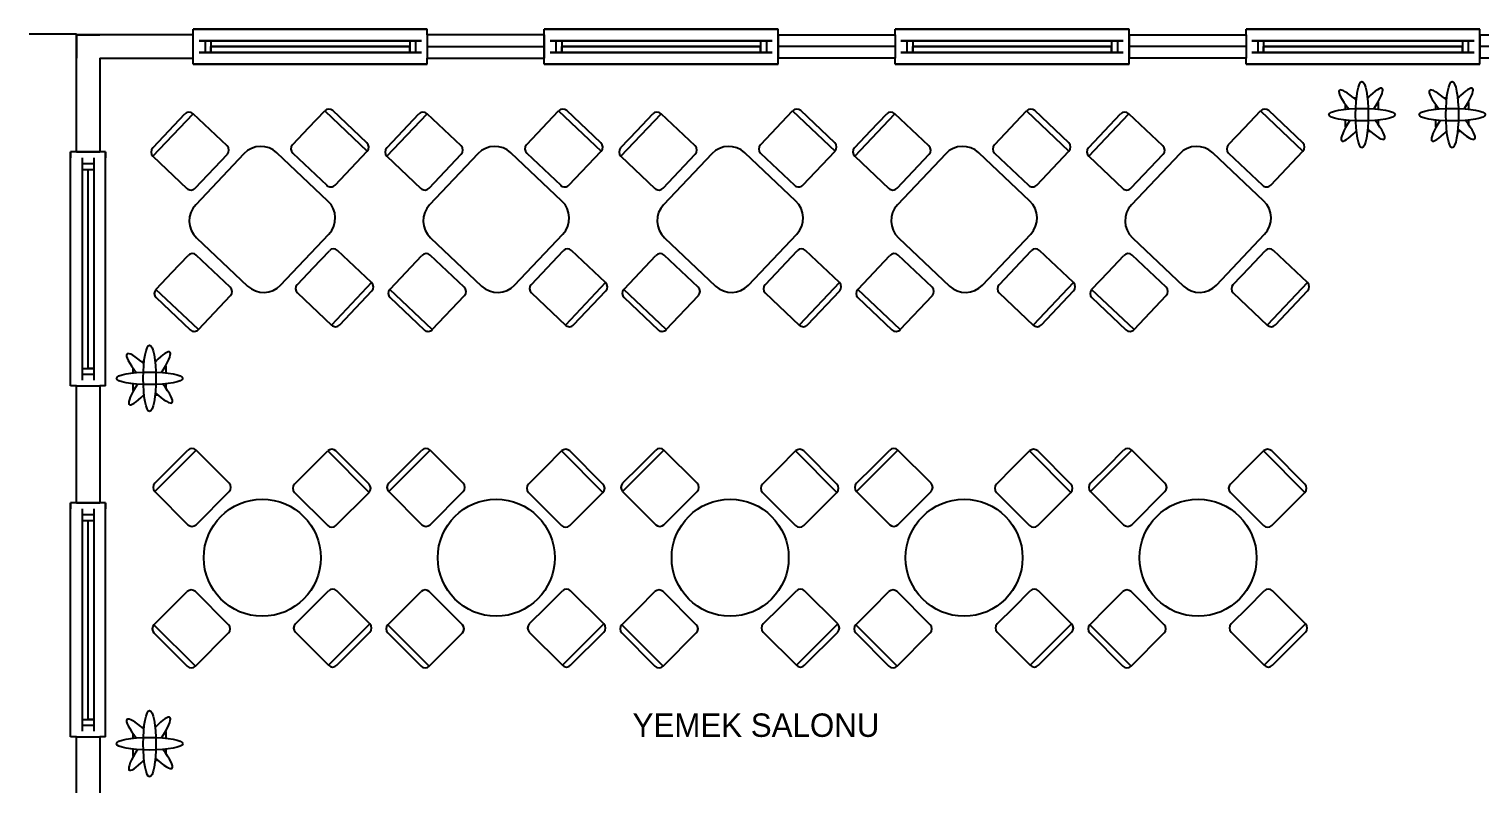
# Model space of a CAD drawing. Header units: millimetres. Extents: x -2460 to 1915, y -15 to 2310.
# Drawn here: x -40 to 1200, y 650 to 1295 of the extents above; entities that cross this region are included whole.
import ezdxf

# ---------------------------------------------------------------- set-up
doc = ezdxf.new("R2010")
doc.units = ezdxf.units.MM

msp = doc.modelspace()

# ---------------------------------------------------------------- linework, layer by layer
for p, q in [((0, 1290.625), (-40.452, 1290.625)), ((100, 1295), (300, 1295)), ((300, 1295), (100, 1295)), ((100, 1290), (100, 1295)), ((300, 1295), (295, 1295)), ((300, 1295), (295, 1295)), ((300, 1290), (300, 1295)), ((300, 1290), (300, 1295)), ((400, 1295), (600, 1295)), ((400, 1290), (400, 1295)), ((400, 1295), (405, 1295)), ((600, 1295), (400, 1295)), ((400, 1290), (400, 1295)), ((400, 1295), (405, 1295)), ((600, 1295), (595, 1295)), ((600, 1295), (595, 1295)), ((600, 1290), (600, 1295)), ((600, 1290), (600, 1295)), ((700, 1295), (900, 1295)), ((700, 1290), (700, 1295)), ((700, 1295), (705, 1295)), ((900, 1295), (700, 1295)), ((700, 1290), (700, 1295)), ((700, 1295), (705, 1295)), ((900, 1295), (895, 1295)), ((900, 1295), (895, 1295)), ((900, 1290), (900, 1295)), ((900, 1290), (900, 1295)), ((1000, 1295), (1200, 1295)), ((1200, 1295), (1000, 1295)), ((1000, 1290), (1000, 1295)), ((1200, 1295), (1195, 1295)), ((1200, 1295), (1195, 1295)), ((1200, 1290), (1200, 1295)), ((1200, 1290), (1200, 1295)), ((295, 1285), (105, 1285)), ((105, 1285), (295, 1285)), ((110, 1285), (110, 1275)), ((110, 1285), (115, 1285)), ((110, 1285), (110, 1275)), ((110, 1285), (115, 1285)), ((115, 1285), (115, 1275)), ((115, 1285), (115, 1275)), ((115, 1275), (115, 1280)), ((115, 1280), (285, 1280)), ((285, 1280), (115, 1280)), ((290, 1285), (285, 1285)), ((285, 1285), (285, 1275)), ((290, 1285), (285, 1285)), ((285, 1285), (285, 1275)), ((285, 1275), (285, 1280)), ((295, 1285), (290, 1285)), ((290, 1285), (290, 1275)), ((295, 1285), (290, 1285)), ((290, 1285), (290, 1275)), ((300, 1290), (300, 1270)), ((300, 1280), (400, 1280)), ((400, 1290), (400, 1270)), ((595, 1285), (405, 1285)), ((405, 1285), (410, 1285)), ((405, 1285), (595, 1285)), ((405, 1285), (410, 1285)), ((410, 1285), (410, 1275)), ((410, 1285), (415, 1285)), ((410, 1285), (410, 1275)), ((410, 1285), (415, 1285)), ((415, 1285), (415, 1275)), ((415, 1285), (415, 1275)), ((415, 1275), (415, 1280)), ((415, 1280), (585, 1280)), ((585, 1280), (415, 1280)), ((590, 1285), (585, 1285)), ((585, 1285), (585, 1275)), ((590, 1285), (585, 1285)), ((585, 1285), (585, 1275)), ((585, 1275), (585, 1280)), ((595, 1285), (590, 1285)), ((590, 1285), (590, 1275)), ((595, 1285), (590, 1285)), ((590, 1285), (590, 1275)), ((600, 1290), (600, 1270)), ((700, 1280), (600, 1280)), ((700, 1290), (700, 1270)), ((895, 1285), (705, 1285)), ((705, 1285), (710, 1285)), ((705, 1285), (895, 1285)), ((705, 1285), (710, 1285)), ((710, 1285), (710, 1275)), ((710, 1285), (715, 1285)), ((710, 1285), (710, 1275)), ((710, 1285), (715, 1285)), ((715, 1285), (715, 1275)), ((715, 1285), (715, 1275)), ((715, 1275), (715, 1280)), ((715, 1280), (885, 1280)), ((885, 1280), (715, 1280)), ((890, 1285), (885, 1285)), ((885, 1285), (885, 1275)), ((890, 1285), (885, 1285)), ((885, 1285), (885, 1275)), ((885, 1275), (885, 1280)), ((895, 1285), (890, 1285)), ((890, 1285), (890, 1275)), ((895, 1285), (890, 1285)), ((890, 1285), (890, 1275)), ((900, 1290), (900, 1270)), ((1000, 1280), (900, 1280)), ((1000, 1290), (1000, 1270)), ((1195, 1285), (1005, 1285)), ((1005, 1285), (1195, 1285)), ((1010, 1285), (1010, 1275)), ((1010, 1285), (1015, 1285)), ((1010, 1285), (1010, 1275)), ((1010, 1285), (1015, 1285)), ((1015, 1285), (1015, 1275)), ((1015, 1285), (1015, 1275)), ((1015, 1275), (1015, 1280)), ((1015, 1280), (1185, 1280)), ((1185, 1280), (1015, 1280)), ((1190, 1285), (1185, 1285)), ((1185, 1285), (1185, 1275)), ((1190, 1285), (1185, 1285)), ((1185, 1285), (1185, 1275)), ((1185, 1275), (1185, 1280)), ((1195, 1285), (1190, 1285)), ((1190, 1285), (1190, 1275)), ((1195, 1285), (1190, 1285)), ((1190, 1285), (1190, 1275)), ((1200, 1290), (1200, 1270)), ((1300, 1280), (1200, 1280)), ((100, 1265), (100, 1270)), ((295, 1275), (105, 1275)), ((105, 1275), (295, 1275)), ((110, 1275), (115, 1275)), ((110, 1275), (115, 1275)), ((290, 1275), (285, 1275)), ((290, 1275), (285, 1275)), ((295, 1275), (290, 1275)), ((295, 1275), (290, 1275)), ((300, 1265), (300, 1270)), ((300, 1265), (300, 1270)), ((400, 1265), (400, 1270)), ((400, 1265), (400, 1270)), ((595, 1275), (405, 1275)), ((405, 1275), (410, 1275)), ((405, 1275), (595, 1275)), ((405, 1275), (410, 1275)), ((410, 1275), (415, 1275)), ((410, 1275), (415, 1275)), ((590, 1275), (585, 1275)), ((590, 1275), (585, 1275)), ((595, 1275), (590, 1275)), ((595, 1275), (590, 1275)), ((600, 1265), (600, 1270)), ((600, 1265), (600, 1270)), ((700, 1265), (700, 1270)), ((700, 1265), (700, 1270)), ((895, 1275), (705, 1275)), ((705, 1275), (710, 1275)), ((705, 1275), (895, 1275)), ((705, 1275), (710, 1275)), ((710, 1275), (715, 1275)), ((710, 1275), (715, 1275)), ((890, 1275), (885, 1275)), ((890, 1275), (885, 1275)), ((895, 1275), (890, 1275)), ((895, 1275), (890, 1275)), ((900, 1265), (900, 1270)), ((900, 1265), (900, 1270)), ((1000, 1265), (1000, 1270)), ((1195, 1275), (1005, 1275)), ((1005, 1275), (1195, 1275)), ((1010, 1275), (1015, 1275)), ((1010, 1275), (1015, 1275)), ((1190, 1275), (1185, 1275)), ((1190, 1275), (1185, 1275)), ((1195, 1275), (1190, 1275)), ((1195, 1275), (1190, 1275)), ((1200, 1265), (1200, 1270)), ((1200, 1265), (1200, 1270)), ((100, 1265), (300, 1265)), ((300, 1265), (100, 1265)), ((300, 1265), (295, 1265)), ((300, 1265), (295, 1265)), ((400, 1265), (600, 1265)), ((400, 1265), (405, 1265)), ((600, 1265), (400, 1265)), ((400, 1265), (405, 1265)), ((600, 1265), (595, 1265)), ((600, 1265), (595, 1265)), ((700, 1265), (900, 1265)), ((700, 1265), (705, 1265)), ((900, 1265), (700, 1265)), ((700, 1265), (705, 1265)), ((900, 1265), (895, 1265)), ((900, 1265), (895, 1265)), ((1000, 1265), (1200, 1265)), ((1200, 1265), (1000, 1265)), ((1000, 1265), (1005, 1265)), ((1200, 1265), (1195, 1265)), ((1200, 1265), (1195, 1265)), ((65.505, 1186.254), (99.861, 1222.581)), ((79.05, 1207.853), (92.793, 1222.384)), ((128.923, 1195.096), (99.861, 1222.581)), ((198.571, 1210.527), (212.314, 1225.058)), ((212.314, 1225.058), (248.641, 1190.702)), ((248.444, 1197.77), (219.382, 1225.255)), ((265.505, 1186.254), (299.861, 1222.581)), ((279.05, 1207.853), (292.793, 1222.384)), ((328.923, 1195.096), (299.861, 1222.581)), ((398.571, 1210.527), (412.314, 1225.058)), ((412.314, 1225.058), (448.641, 1190.702)), ((448.444, 1197.77), (419.382, 1225.255)), ((465.505, 1186.254), (499.861, 1222.581)), ((479.05, 1207.853), (492.793, 1222.384)), ((528.923, 1195.096), (499.861, 1222.581)), ((598.571, 1210.527), (612.314, 1225.058)), ((612.314, 1225.058), (648.641, 1190.702)), ((648.444, 1197.77), (619.382, 1225.255)), ((665.505, 1186.254), (699.861, 1222.581)), ((679.05, 1207.853), (692.793, 1222.384)), ((728.923, 1195.096), (699.861, 1222.581)), ((798.571, 1210.527), (812.314, 1225.058)), ((812.314, 1225.058), (848.641, 1190.702)), ((848.444, 1197.77), (819.382, 1225.255)), ((865.505, 1186.254), (899.861, 1222.581)), ((879.05, 1207.853), (892.793, 1222.384)), ((928.923, 1195.096), (899.861, 1222.581)), ((998.571, 1210.527), (1012.314, 1225.058)), ((1012.314, 1225.058), (1048.641, 1190.702)), ((1048.444, 1197.77), (1019.382, 1225.255)), ((79.05, 1207.853), (65.308, 1193.322)), ((198.571, 1210.527), (184.829, 1195.996)), ((279.05, 1207.853), (265.308, 1193.322)), ((398.571, 1210.527), (384.829, 1195.996)), ((479.05, 1207.853), (465.308, 1193.322)), ((598.571, 1210.527), (584.829, 1195.996)), ((679.05, 1207.853), (665.308, 1193.322)), ((798.571, 1210.527), (784.829, 1195.996)), ((879.05, 1207.853), (865.308, 1193.322)), ((998.571, 1210.527), (984.829, 1195.996)), ((-5, 990), (-5, 1190)), ((0, 1190), (-5, 1190)), ((-5, 1190), (-5, 1185)), ((0, 1190), (20, 1190)), ((5, 1185), (5, 995)), ((5, 1185), (5, 1180)), ((5, 1180), (15, 1180)), ((5, 1180), (5, 1175)), ((15, 1185), (15, 995)), ((15, 1185), (15, 1180)), ((15, 1180), (15, 1175)), ((25, 1190), (20, 1190)), ((25, 990), (25, 1190)), ((25, 1190), (25, 1185)), ((65.505, 1186.254), (94.567, 1158.769)), ((101.635, 1158.966), (129.12, 1188.028)), ((185.026, 1188.928), (214.088, 1161.443)), ((221.156, 1161.64), (248.641, 1190.702)), ((265.505, 1186.254), (294.567, 1158.769)), ((301.635, 1158.966), (329.12, 1188.028)), ((385.026, 1188.928), (414.088, 1161.443)), ((421.156, 1161.64), (448.641, 1190.702)), ((465.505, 1186.254), (494.567, 1158.769)), ((501.635, 1158.966), (529.12, 1188.028)), ((585.026, 1188.928), (614.088, 1161.443)), ((621.156, 1161.64), (648.641, 1190.702)), ((665.505, 1186.254), (694.567, 1158.769)), ((701.635, 1158.966), (729.12, 1188.028)), ((785.026, 1188.928), (814.088, 1161.443)), ((821.156, 1161.64), (848.641, 1190.702)), ((865.505, 1186.254), (894.567, 1158.769)), ((901.635, 1158.966), (929.12, 1188.028)), ((985.026, 1188.928), (1014.088, 1161.443)), ((1021.156, 1161.64), (1048.641, 1190.702)), ((5, 1175), (15, 1175)), ((10, 1005), (10, 1175)), ((202.563, 1091.043), (216.306, 1105.574)), ((252.436, 1078.286), (223.374, 1105.771)), ((402.563, 1091.043), (416.306, 1105.574)), ((452.436, 1078.286), (423.374, 1105.771)), ((602.563, 1091.043), (616.306, 1105.574)), ((652.436, 1078.286), (623.374, 1105.771)), ((802.563, 1091.043), (816.306, 1105.574)), ((852.436, 1078.286), (823.374, 1105.771)), ((1002.563, 1091.043), (1016.306, 1105.574)), ((1052.436, 1078.286), (1023.374, 1105.771)), ((81.761, 1087.014), (95.503, 1101.545)), ((131.634, 1074.258), (102.572, 1101.742)), ((281.761, 1087.014), (295.503, 1101.545)), ((331.634, 1074.258), (302.572, 1101.742)), ((481.761, 1087.014), (495.503, 1101.545)), ((531.634, 1074.258), (502.572, 1101.742)), ((681.761, 1087.014), (695.503, 1101.545)), ((731.634, 1074.258), (702.572, 1101.742)), ((881.761, 1087.014), (895.503, 1101.545)), ((931.634, 1074.258), (902.572, 1101.742)), ((81.761, 1087.014), (68.019, 1072.483)), ((202.563, 1091.043), (188.821, 1076.512)), ((281.761, 1087.014), (268.019, 1072.483)), ((402.563, 1091.043), (388.821, 1076.512)), ((481.761, 1087.014), (468.019, 1072.483)), ((602.563, 1091.043), (588.821, 1076.512)), ((681.761, 1087.014), (668.019, 1072.483)), ((802.563, 1091.043), (788.821, 1076.512)), ((881.761, 1087.014), (868.019, 1072.483)), ((1002.563, 1091.043), (988.821, 1076.512)), ((104.346, 1038.127), (68.019, 1072.483)), ((104.346, 1038.127), (131.831, 1067.189)), ((189.018, 1069.444), (218.08, 1041.959)), ((252.436, 1078.286), (218.08, 1041.959)), ((225.148, 1042.156), (252.633, 1071.218)), ((304.346, 1038.127), (268.019, 1072.483)), ((304.346, 1038.127), (331.831, 1067.189)), ((389.018, 1069.444), (418.08, 1041.959)), ((452.436, 1078.286), (418.08, 1041.959)), ((425.148, 1042.156), (452.633, 1071.218)), ((504.346, 1038.127), (468.019, 1072.483)), ((504.346, 1038.127), (531.831, 1067.189)), ((589.018, 1069.444), (618.08, 1041.959)), ((652.436, 1078.286), (618.08, 1041.959)), ((625.148, 1042.156), (652.633, 1071.218)), ((704.346, 1038.127), (668.019, 1072.483)), ((704.346, 1038.127), (731.831, 1067.189)), ((789.018, 1069.444), (818.08, 1041.959)), ((852.436, 1078.286), (818.08, 1041.959)), ((825.148, 1042.156), (852.633, 1071.218)), ((904.346, 1038.127), (868.019, 1072.483)), ((904.346, 1038.127), (931.831, 1067.189)), ((989.018, 1069.444), (1018.08, 1041.959)), ((1052.436, 1078.286), (1018.08, 1041.959)), ((1025.148, 1042.156), (1052.633, 1071.218)), ((68.216, 1065.415), (97.278, 1037.93)), ((268.216, 1065.415), (297.278, 1037.93)), ((468.216, 1065.415), (497.278, 1037.93)), ((668.216, 1065.415), (697.278, 1037.93)), ((868.216, 1065.415), (897.278, 1037.93)), ((5, 1005), (15, 1005)), ((15, 1005), (10, 1005)), ((5, 1000), (15, 1000)), ((0, 990), (-5, 990)), ((0, 990), (20, 990)), ((25, 990), (20, 990)), ((67.047, 899.681), (102.402, 935.036)), ((81.189, 920.894), (95.331, 935.036)), ((130.686, 906.752), (102.402, 935.036)), ((200.738, 920.235), (214.88, 934.377)), ((214.88, 934.377), (250.235, 899.021)), ((250.235, 906.092), (221.951, 934.377)), ((267.047, 899.681), (302.402, 935.036)), ((281.189, 920.894), (295.331, 935.036)), ((330.686, 906.752), (302.402, 935.036)), ((400.738, 920.235), (414.88, 934.377)), ((414.88, 934.377), (450.235, 899.021)), ((450.235, 906.092), (421.951, 934.377)), ((467.047, 899.681), (502.402, 935.036)), ((481.189, 920.894), (495.331, 935.036)), ((530.686, 906.752), (502.402, 935.036)), ((600.738, 920.235), (614.88, 934.377)), ((614.88, 934.377), (650.235, 899.021)), ((650.235, 906.092), (621.951, 934.377)), ((667.047, 899.681), (702.402, 935.036)), ((681.189, 920.894), (695.331, 935.036)), ((730.686, 906.752), (702.402, 935.036)), ((800.738, 920.235), (814.88, 934.377)), ((814.88, 934.377), (850.235, 899.021)), ((850.235, 906.092), (821.951, 934.377)), ((867.047, 899.681), (902.402, 935.036)), ((881.189, 920.894), (895.331, 935.036)), ((930.686, 906.752), (902.402, 935.036)), ((1000.738, 920.235), (1014.88, 934.377)), ((1014.88, 934.377), (1050.235, 899.021)), ((1050.235, 906.092), (1021.951, 934.377)), ((81.189, 920.894), (67.047, 906.752)), ((200.738, 920.235), (186.595, 906.092)), ((281.189, 920.894), (267.047, 906.752)), ((400.738, 920.235), (386.595, 906.092)), ((481.189, 920.894), (467.047, 906.752)), ((600.738, 920.235), (586.595, 906.092)), ((681.189, 920.894), (667.047, 906.752)), ((800.738, 920.235), (786.595, 906.092)), ((881.189, 920.894), (867.047, 906.752)), ((1000.738, 920.235), (986.595, 906.092)), ((67.047, 899.681), (95.331, 871.396)), ((102.402, 871.396), (130.686, 899.681)), ((186.595, 899.021), (214.88, 870.737)), ((221.951, 870.737), (250.235, 899.021)), ((267.047, 899.681), (295.331, 871.396)), ((302.402, 871.396), (330.686, 899.681)), ((386.595, 899.021), (414.88, 870.737)), ((421.951, 870.737), (450.235, 899.021)), ((467.047, 899.681), (495.331, 871.396)), ((502.402, 871.396), (530.686, 899.681)), ((586.595, 899.021), (614.88, 870.737)), ((621.951, 870.737), (650.235, 899.021)), ((667.047, 899.681), (695.331, 871.396)), ((702.402, 871.396), (730.686, 899.681)), ((786.595, 899.021), (814.88, 870.737)), ((821.951, 870.737), (850.235, 899.021)), ((867.047, 899.681), (895.331, 871.396)), ((902.402, 871.396), (930.686, 899.681)), ((986.595, 899.021), (1014.88, 870.737)), ((1021.951, 870.737), (1050.235, 899.021)), ((-5, 690), (-5, 890)), ((0, 890), (-5, 890)), ((-5, 890), (-5, 885)), ((0, 890), (20, 890)), ((5, 885), (5, 695)), ((5, 885), (5, 880)), ((15, 885), (15, 695)), ((15, 885), (15, 880)), ((25, 890), (20, 890)), ((25, 690), (25, 890)), ((25, 890), (25, 885)), ((5, 880), (15, 880)), ((5, 880), (5, 875)), ((5, 875), (15, 875)), ((10, 705), (10, 875)), ((15, 880), (15, 875)), ((80.529, 800.026), (94.672, 814.169)), ((130.027, 785.884), (101.743, 814.169)), ((201.397, 800.686), (215.539, 814.828)), ((250.894, 786.544), (222.61, 814.828)), ((280.529, 800.026), (294.672, 814.169)), ((330.027, 785.884), (301.743, 814.169)), ((401.397, 800.686), (415.539, 814.828)), ((450.894, 786.544), (422.61, 814.828)), ((480.529, 800.026), (494.672, 814.169)), ((530.027, 785.884), (501.743, 814.169)), ((601.397, 800.686), (615.539, 814.828)), ((650.894, 786.544), (622.61, 814.828)), ((680.529, 800.026), (694.672, 814.169)), ((730.027, 785.884), (701.743, 814.169)), ((801.397, 800.686), (815.539, 814.828)), ((850.894, 786.544), (822.61, 814.828)), ((880.529, 800.026), (894.672, 814.169)), ((930.027, 785.884), (901.743, 814.169)), ((1001.397, 800.686), (1015.539, 814.828)), ((1050.894, 786.544), (1022.61, 814.828)), ((80.529, 800.026), (66.387, 785.884)), ((201.397, 800.686), (187.255, 786.544)), ((280.529, 800.026), (266.387, 785.884)), ((401.397, 800.686), (387.255, 786.544)), ((480.529, 800.026), (466.387, 785.884)), ((601.397, 800.686), (587.255, 786.544)), ((680.529, 800.026), (666.387, 785.884)), ((801.397, 800.686), (787.255, 786.544)), ((880.529, 800.026), (866.387, 785.884)), ((1001.397, 800.686), (987.255, 786.544)), ((66.387, 785.884), (101.743, 750.529)), ((215.539, 751.188), (250.894, 786.544)), ((266.387, 785.884), (301.743, 750.529)), ((415.539, 751.188), (450.894, 786.544)), ((466.387, 785.884), (501.743, 750.529)), ((615.539, 751.188), (650.894, 786.544)), ((666.387, 785.884), (701.743, 750.529)), ((815.539, 751.188), (850.894, 786.544)), ((866.387, 785.884), (901.743, 750.529)), ((1015.539, 751.188), (1050.894, 786.544)), ((66.387, 778.813), (94.672, 750.529)), ((101.743, 750.529), (130.027, 778.813)), ((187.255, 779.473), (215.539, 751.188)), ((222.61, 751.188), (250.894, 779.473)), ((266.387, 778.813), (294.672, 750.529)), ((301.743, 750.529), (330.027, 778.813)), ((387.255, 779.473), (415.539, 751.188)), ((422.61, 751.188), (450.894, 779.473)), ((466.387, 778.813), (494.672, 750.529)), ((501.743, 750.529), (530.027, 778.813)), ((587.255, 779.473), (615.539, 751.188)), ((622.61, 751.188), (650.894, 779.473)), ((666.387, 778.813), (694.672, 750.529)), ((701.743, 750.529), (730.027, 778.813)), ((787.255, 779.473), (815.539, 751.188)), ((822.61, 751.188), (850.894, 779.473)), ((866.387, 778.813), (894.672, 750.529)), ((901.743, 750.529), (930.027, 778.813)), ((987.255, 779.473), (1015.539, 751.188)), ((1022.61, 751.188), (1050.894, 779.473)), ((5, 705), (15, 705)), ((5, 700), (15, 700)), ((15, 705), (10, 705)), ((0, 690), (-5, 690)), ((0, 690), (20, 690)), ((25, 690), (20, 690))]:
    msp.add_line(p, q)
for points in [[(20, 1270), (20, 1190), (0, 1190), (0, 1290), (20, 1290)], [(20, 1270), (100, 1270), (100, 1290), (0, 1290), (0, 1270)], [(1085.065, 1226.486), (1085.065, 1230.341)], [(1092.042, 1236.077), (1094.421, 1236.077)], [(1103.729, 1236.077), (1104.222, 1236.077)], [(1162.237, 1226.486), (1162.237, 1230.341)], [(1169.213, 1236.077), (1171.592, 1236.077)], [(1180.9, 1236.077), (1181.394, 1236.077)], [(1113.084, 1217.12), (1113.084, 1213.265)], [(1190.256, 1217.12), (1190.256, 1213.265)], [(1094.421, 1207.53), (1093.927, 1207.53)], [(1106.108, 1207.53), (1103.729, 1207.53)], [(1171.592, 1207.53), (1171.099, 1207.53)], [(1183.28, 1207.53), (1180.9, 1207.53)], [(48.581, 1001.158), (48.581, 1005.013)], [(55.557, 1010.749), (57.937, 1010.749)], [(67.245, 1010.749), (67.738, 1010.749)], [(57.937, 982.202), (57.443, 982.202)], [(69.624, 982.202), (67.245, 982.202)], [(76.6, 991.792), (76.6, 987.937)], [(55.557, 698.417), (57.937, 698.417)], [(67.245, 698.417), (67.738, 698.417)], [(48.581, 688.826), (48.581, 692.682)], [(57.937, 669.87), (57.443, 669.87)], [(69.624, 669.87), (67.245, 669.87)], [(76.6, 679.461), (76.6, 675.605)]]:
    msp.add_lwpolyline(points)
for points in [[(400, 1290), (300, 1290), (300, 1270), (400, 1270)], [(600, 1290), (700, 1290), (700, 1270), (600, 1270)], [(900, 1290), (1000, 1290), (1000, 1270), (900, 1270)], [(1200, 1290), (1300, 1290), (1300, 1270), (1200, 1270)], [(0, 890), (0, 990), (20, 990), (20, 890)], [(0, 590), (0, 690), (20, 690), (20, 590)]]:
    msp.add_lwpolyline(points, close=True)
for points in [[(1112.846, 1232.603, -0.07770199), (1113.084, 1231.077), (1113.084, 1226.486)], [(1190.017, 1232.603, -0.07770199), (1190.256, 1231.077), (1190.256, 1226.486)], [(1085.304, 1211.003, -0.07770199), (1085.065, 1212.53), (1085.065, 1217.12)], [(1162.475, 1211.003, -0.07770199), (1162.237, 1212.53), (1162.237, 1217.12)], [(76.362, 1007.275, -0.07770199), (76.6, 1005.749), (76.6, 1001.158)], [(48.82, 985.675, -0.07770199), (48.581, 987.202), (48.581, 991.792)], [(76.362, 694.943, -0.07770199), (76.6, 693.417), (76.6, 688.826)], [(48.82, 673.344, -0.07770199), (48.581, 674.87), (48.581, 679.461)]]:
    msp.add_lwpolyline(points, format="xyb")
for points in [[(102.818, 1116.556), (146.411, 1075.329, 0.41421356), (174.684, 1076.118), (215.911, 1119.711, 0.41421356), (215.123, 1147.984), (171.53, 1189.211, 0.41421356), (143.257, 1188.422), (102.03, 1144.83, 0.41421356)], [(302.818, 1116.556), (346.411, 1075.329, 0.41421356), (374.684, 1076.118), (415.911, 1119.711, 0.41421356), (415.123, 1147.984), (371.53, 1189.211, 0.41421356), (343.257, 1188.422), (302.03, 1144.83, 0.41421356)], [(502.818, 1116.556), (546.411, 1075.329, 0.41421356), (574.684, 1076.118), (615.911, 1119.711, 0.41421356), (615.123, 1147.984), (571.53, 1189.211, 0.41421356), (543.257, 1188.422), (502.03, 1144.83, 0.41421356)], [(702.818, 1116.556), (746.411, 1075.329, 0.41421356), (774.684, 1076.118), (815.911, 1119.711, 0.41421356), (815.123, 1147.984), (771.53, 1189.211, 0.41421356), (743.257, 1188.422), (702.03, 1144.83, 0.41421356)], [(902.818, 1116.556), (946.411, 1075.329, 0.41421356), (974.684, 1076.118), (1015.911, 1119.711, 0.41421356), (1015.123, 1147.984), (971.53, 1189.211, 0.41421356), (943.257, 1188.422), (902.03, 1144.83, 0.41421356)]]:
    msp.add_lwpolyline(points, format="xyb", close=True)
for centre in [(158.97, 843.112), (358.97, 843.112), (558.97, 843.112), (758.97, 843.112), (958.97, 843.112)]:
    msp.add_circle(centre, 50)
for centre, start, end in [((96.426, 1218.948), 46.597571, 136.597571), ((215.946, 1221.622), 46.597571, 136.597571), ((296.426, 1218.948), 46.597571, 136.597571), ((415.946, 1221.622), 46.597571, 136.597571), ((496.426, 1218.948), 46.597571, 136.597571), ((615.946, 1221.622), 46.597571, 136.597571), ((696.426, 1218.948), 46.597571, 136.597571), ((815.946, 1221.622), 46.597571, 136.597571), ((896.426, 1218.948), 46.597571, 136.597571), ((1015.946, 1221.622), 46.597571, 136.597571), ((68.941, 1189.887), 136.597571, 226.597571), ((125.487, 1191.464), 316.597571, 46.597571), ((188.462, 1192.56), 136.597571, 226.597571), ((245.008, 1194.138), 316.597571, 46.597571), ((268.941, 1189.887), 136.597571, 226.597571), ((325.487, 1191.464), 316.597571, 46.597571), ((388.462, 1192.56), 136.597571, 226.597571), ((445.008, 1194.138), 316.597571, 46.597571), ((468.941, 1189.887), 136.597571, 226.597571), ((525.487, 1191.464), 316.597571, 46.597571), ((588.462, 1192.56), 136.597571, 226.597571), ((645.008, 1194.138), 316.597571, 46.597571), ((668.941, 1189.887), 136.597571, 226.597571), ((725.487, 1191.464), 316.597571, 46.597571), ((788.462, 1192.56), 136.597571, 226.597571), ((845.008, 1194.138), 316.597571, 46.597571), ((868.941, 1189.887), 136.597571, 226.597571), ((925.487, 1191.464), 316.597571, 46.597571), ((988.462, 1192.56), 136.597571, 226.597571), ((1045.008, 1194.138), 316.597571, 46.597571), ((98.003, 1162.402), 226.597571, 316.597571), ((217.523, 1165.076), 226.597571, 316.597571), ((298.003, 1162.402), 226.597571, 316.597571), ((417.523, 1165.076), 226.597571, 316.597571), ((498.003, 1162.402), 226.597571, 316.597571), ((617.523, 1165.076), 226.597571, 316.597571), ((698.003, 1162.402), 226.597571, 316.597571), ((817.523, 1165.076), 226.597571, 316.597571), ((898.003, 1162.402), 226.597571, 316.597571), ((1017.523, 1165.076), 226.597571, 316.597571), ((219.938, 1102.138), 46.597571, 136.597571), ((419.938, 1102.138), 46.597571, 136.597571), ((619.938, 1102.138), 46.597571, 136.597571), ((819.938, 1102.138), 46.597571, 136.597571), ((1019.938, 1102.138), 46.597571, 136.597571), ((99.136, 1098.11), 46.597571, 136.597571), ((299.136, 1098.11), 46.597571, 136.597571), ((499.136, 1098.11), 46.597571, 136.597571), ((699.136, 1098.11), 46.597571, 136.597571), ((899.136, 1098.11), 46.597571, 136.597571), ((71.651, 1069.048), 136.597571, 226.597571), ((128.198, 1070.625), 316.597571, 46.597571), ((192.454, 1073.076), 136.597571, 226.597571), ((249, 1074.654), 316.597571, 46.597571), ((271.651, 1069.048), 136.597571, 226.597571), ((328.198, 1070.625), 316.597571, 46.597571), ((392.454, 1073.076), 136.597571, 226.597571), ((449, 1074.654), 316.597571, 46.597571), ((471.651, 1069.048), 136.597571, 226.597571), ((528.198, 1070.625), 316.597571, 46.597571), ((592.454, 1073.076), 136.597571, 226.597571), ((649, 1074.654), 316.597571, 46.597571), ((671.651, 1069.048), 136.597571, 226.597571), ((728.198, 1070.625), 316.597571, 46.597571), ((792.454, 1073.076), 136.597571, 226.597571), ((849, 1074.654), 316.597571, 46.597571), ((871.651, 1069.048), 136.597571, 226.597571), ((928.198, 1070.625), 316.597571, 46.597571), ((992.454, 1073.076), 136.597571, 226.597571), ((1049, 1074.654), 316.597571, 46.597571), ((221.515, 1045.592), 226.597571, 316.597571), ((421.515, 1045.592), 226.597571, 316.597571), ((621.515, 1045.592), 226.597571, 316.597571), ((821.515, 1045.592), 226.597571, 316.597571), ((1021.515, 1045.592), 226.597571, 316.597571), ((100.713, 1041.563), 226.597571, 316.597571), ((300.713, 1041.563), 226.597571, 316.597571), ((500.713, 1041.563), 226.597571, 316.597571), ((700.713, 1041.563), 226.597571, 316.597571), ((900.713, 1041.563), 226.597571, 316.597571), ((98.866, 931.501), 45, 135), ((218.415, 930.841), 45, 135), ((298.866, 931.501), 45, 135), ((418.415, 930.841), 45, 135), ((498.866, 931.501), 45, 135), ((618.415, 930.841), 45, 135), ((698.866, 931.501), 45, 135), ((818.415, 930.841), 45, 135), ((898.866, 931.501), 45, 135), ((1018.415, 930.841), 45, 135), ((70.582, 903.216), 135, 225), ((127.151, 903.216), 315, 45), ((190.131, 902.557), 135, 225), ((246.699, 902.557), 315, 45), ((270.582, 903.216), 135, 225), ((327.151, 903.216), 315, 45), ((390.131, 902.557), 135, 225), ((446.699, 902.557), 315, 45), ((470.582, 903.216), 135, 225), ((527.151, 903.216), 315, 45), ((590.131, 902.557), 135, 225), ((646.699, 902.557), 315, 45), ((670.582, 903.216), 135, 225), ((727.151, 903.216), 315, 45), ((790.131, 902.557), 135, 225), ((846.699, 902.557), 315, 45), ((870.582, 903.216), 135, 225), ((927.151, 903.216), 315, 45), ((990.131, 902.557), 135, 225), ((1046.699, 902.557), 315, 45), ((98.866, 874.932), 225, 315), ((218.415, 874.273), 225, 315), ((298.866, 874.932), 225, 315), ((418.415, 874.273), 225, 315), ((498.866, 874.932), 225, 315), ((618.415, 874.273), 225, 315), ((698.866, 874.932), 225, 315), ((818.415, 874.273), 225, 315), ((898.866, 874.932), 225, 315), ((1018.415, 874.273), 225, 315), ((98.207, 810.633), 45, 135), ((219.075, 811.292), 45, 135), ((298.207, 810.633), 45, 135), ((419.075, 811.292), 45, 135), ((498.207, 810.633), 45, 135), ((619.075, 811.292), 45, 135), ((698.207, 810.633), 45, 135), ((819.075, 811.292), 45, 135), ((898.207, 810.633), 45, 135), ((1019.075, 811.292), 45, 135), ((69.923, 782.349), 135, 225), ((126.491, 782.349), 315, 45), ((190.79, 783.008), 135, 225), ((247.359, 783.008), 315, 45), ((269.923, 782.349), 135, 225), ((326.491, 782.349), 315, 45), ((390.79, 783.008), 135, 225), ((447.359, 783.008), 315, 45), ((469.923, 782.349), 135, 225), ((526.491, 782.349), 315, 45), ((590.79, 783.008), 135, 225), ((647.359, 783.008), 315, 45), ((669.923, 782.349), 135, 225), ((726.491, 782.349), 315, 45), ((790.79, 783.008), 135, 225), ((847.359, 783.008), 315, 45), ((869.923, 782.349), 135, 225), ((926.491, 782.349), 315, 45), ((990.79, 783.008), 135, 225), ((1047.359, 783.008), 315, 45), ((98.207, 754.064), 225, 315), ((219.075, 754.724), 225, 315), ((298.207, 754.064), 225, 315), ((419.075, 754.724), 225, 315), ((498.207, 754.064), 225, 315), ((619.075, 754.724), 225, 315), ((698.207, 754.064), 225, 315), ((819.075, 754.724), 225, 315), ((898.207, 754.064), 225, 315), ((1019.075, 754.724), 225, 315)]:
    msp.add_arc(centre, 5, start, end)
for centre, major_axis, start_param, end_param in [((1099.075, 1221.803), (-19.278, 20.809), 5.16336667, 7.44395772), ((1099.075, 1221.803), (-17.314, -22.47), 8.22230641, 10.48705691), ((1176.246, 1221.803), (-19.278, 20.809), 5.16336667, 7.44395772), ((1176.246, 1221.803), (-17.314, -22.47), 8.22230641, 10.48705691), ((1099.075, 1221.803), (-17.314, -22.47), 5.08071376, 7.34546426), ((1099.075, 1221.803), (-19.278, 20.809), 8.30495932, 10.58555038), ((1176.246, 1221.803), (-17.314, -22.47), 5.08071376, 7.34546426), ((1176.246, 1221.803), (-19.278, 20.809), 8.30495932, 10.58555038), ((62.591, 996.475), (-19.278, 20.809), 5.16336667, 7.44395772), ((62.591, 996.475), (-17.314, -22.47), 8.22230641, 10.48705691), ((62.591, 996.475), (-17.314, -22.47), 5.08071376, 7.34546426), ((62.591, 996.475), (-19.278, 20.809), 8.30495932, 10.58555038), ((62.591, 684.143), (-17.314, -22.47), 8.22230641, 10.48705691), ((62.591, 684.143), (-19.278, 20.809), 5.16336667, 7.44395772), ((62.591, 684.143), (-17.314, -22.47), 5.08071376, 7.34546426), ((62.591, 684.143), (-19.278, 20.809), 8.30495932, 10.58555038)]:
    msp.add_ellipse(centre, major_axis=major_axis, ratio=0.18984131, start_param=start_param, end_param=end_param)
for centre, major_axis in [((1099.075, 1221.803), (0, -28.367)), ((1176.246, 1221.803), (0, -28.367)), ((1099.075, 1221.803), (28.367, 0)), ((1176.246, 1221.803), (28.367, 0)), ((62.591, 996.475), (0, -28.367)), ((62.591, 996.475), (28.367, 0)), ((62.591, 684.143), (0, -28.367)), ((62.591, 684.143), (28.367, 0))]:
    msp.add_ellipse(centre, major_axis=major_axis, ratio=0.18984131)

# ---------------------------------------------------------------- texts
at = {"insert": (475.536, 710.042), "char_height": 20, "width": 250.42207, "attachment_point": 1}
msp.add_mtext('YEMEK SALONU', dxfattribs=at)

doc.saveas('drawing.dxf')
